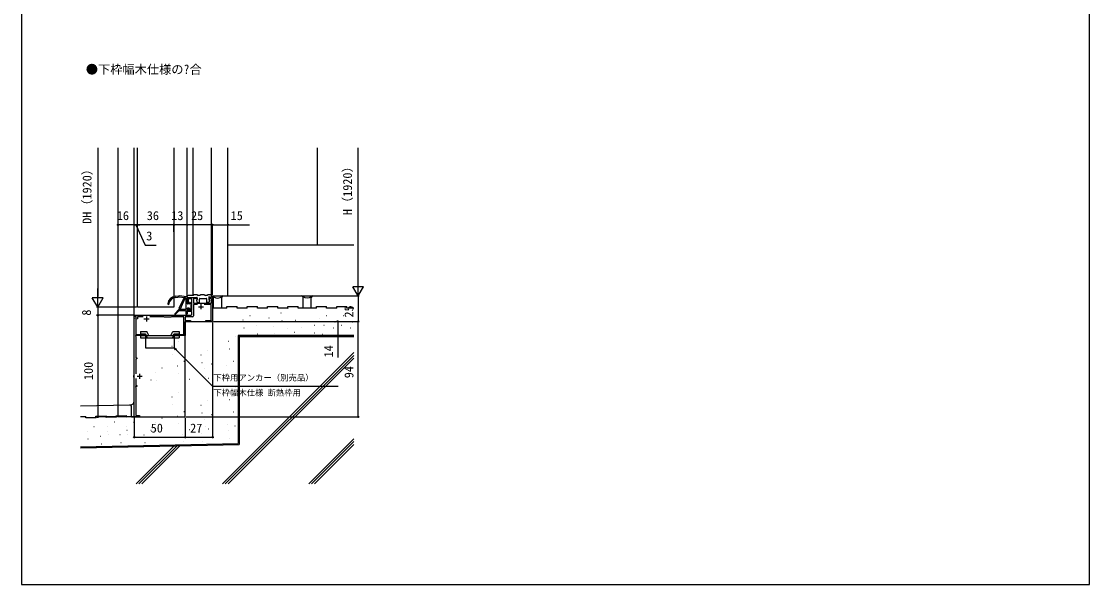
# Model space of a CAD drawing. Units: millimetres, scale not verified. Extents: x -525 to 525, y -783 to 779.
# Drawn here: x -525 to 525, y -783 to -229 of the extents above; entities that cross this region are included whole.
import ezdxf
from ezdxf.enums import TextEntityAlignment as Align

# ---------------------------------------------------------------- set-up
doc = ezdxf.new("R2010")
doc.units = ezdxf.units.MM
doc.header["$LTSCALE"] = 4
for name, color, linetype in [('0-1_USER1', 3, 'Continuous'), ('0-2_YKK_11', 7, 'Continuous'), ('0-3_YKK_12', 2, 'Continuous'), ('0-4_YKK_13', 4, 'Continuous'), ('0-6_YKK_D', 6, 'Continuous'), ('0-7_YKK_ZWAK', 7, 'Continuous'), ('0-8_YSS_K', 3, 'Continuous'), ('0-9_YSS_KE', 3, 'Continuous')]:
    doc.layers.add(name, color=color, linetype=linetype)
doc.styles.add('ＭＳ ゴシック', font='')
doc.styles.get('ＭＳ ゴシック').set_extended_font_data('MS Gothic')

msp = doc.modelspace()

# ---------------------------------------------------------------- linework, layer by layer
at = {"layer": '0-2_YKK_11'}
for p, q in [((-351, -509.4), (-346, -509.4)), ((-348.5, -506.9), (-348.5, -511.9)), ((-404.5, -521.4), (-399.5, -521.4)), ((-402, -518.9), (-402, -523.9)), ((-408.8, -575.3), (-408.8, -580.3)), ((-411.3, -577.8), (-406.3, -577.8))]:
    msp.add_line(p, q, dxfattribs=at)
for points in [[(-357.3, -516.8), (-357.3, -514.1), (-362, -514.1), (-362, -511.3), (-360.624, -511.3), (-360.464, -511.688), (-361.1, -512.324), (-361.1, -513.1), (-357.3, -513.1), (-357.3, -501.7), (-361.1, -501.7), (-361.1, -505.276), (-360.464, -505.912), (-360.624, -506.3), (-362, -506.3), (-362, -500.3), (-352.699, -500.3), (-352.315, -501.734), (-353.185, -501.966), (-353.363, -501.3), (-355.9, -501.3), (-355.9, -505.8), (-338.2, -505.8), (-338.2, -501.3), (-339.237, -501.3), (-339.415, -501.966), (-340.285, -501.734), (-339.901, -500.3), (-338, -500.3), (-338, -498.8), (-337, -498.8), (-337, -523.8), (-343.7, -523.8), (-343.7, -522.8), (-338.5, -522.8), (-338.5, -507.2), (-345.214, -507.2)], [(-351.786, -507.2), (-355.9, -507.2), (-355.9, -518.2)], [(-412.6, -580.024), (-412.6, -586.8), (-411.6, -586.8), (-411.6, -587.8), (-412.727, -587.8), (-412.923, -588.14), (-412.6, -588.7), (-412.6, -616.4), (-409, -616.4), (-409, -617.8), (-414, -617.8), (-414, -579.16), (-414.15, -578.9), (-414.3, -578.64), (-414.3, -576.96), (-414.15, -576.7), (-414, -576.44), (-414, -520.8), (-412.3, -520.181), (-412.3, -519), (-414, -519), (-414, -517.8), (-358.3, -517.8)], [(-405.286, -519.2), (-410.9, -519.2), (-410.9, -521.162), (-412.6, -521.78), (-412.6, -536.8), (-404.5, -536.8), (-404.5, -536.15), (-403.453, -536.15), (-402.5, -536.7), (-402.5, -537.8), (-412.727, -537.8), (-412.923, -538.14), (-412.6, -538.7), (-412.6, -559.8), (-411.6, -559.8), (-411.6, -560.8), (-412.6, -560.8), (-412.6, -575.576)], [(-356.9, -519.2), (-364, -519.2), (-364, -522.8), (-358.7, -522.8), (-358.7, -523.8), (-364, -523.8), (-364, -537.8), (-375.5, -537.8), (-375.5, -536.7), (-374.547, -536.15), (-373.5, -536.15), (-373.5, -536.8), (-365.4, -536.8), (-365.4, -519.2), (-377.557, -519.2), (-378.25, -519.6), (-384.25, -519.6), (-384.943, -519.2), (-398.714, -519.2)]]:
    msp.add_lwpolyline(points, dxfattribs=at)
for centre in [(-358.3, -516.8), (-356.9, -518.2)]:
    msp.add_arc(centre, 1, 270.00001, 359.99999, dxfattribs=at)
at = {"layer": '0-3_YKK_12'}
for p, q in [((-429.998, -617.794), (-429.999, -353.225)), ((-414, -617.798), (-414, -353.225)), ((-362, -500.657), (-362, -353.225)), ((-356, -498.199), (-356, -353.225)), ((-338, -498.797), (-338, -353.225)), ((-322, -498.797), (-322, -353.225)), ((-338, -498.797), (-322, -498.797)), ((-337, -498.797), (-337, -523.8)), ((-364, -523.8), (-337, -523.8)), ((-364, -617.797), (-364, -523.8)), ((-414, -617.794), (-429.998, -617.794)), ((-414, -617.798), (-364, -617.797))]:
    msp.add_line(p, q, dxfattribs=at)
at = {"layer": '0-4_YKK_13'}
for p, q in [((-373.752, -499.138), (-370.091, -498.804)), ((-373.643, -500.333), (-371.239, -500.114)), ((-362.262, -499.767), (-369.875, -498.807)), ((-365.022, -500.628), (-369.803, -500.026)), ((-369.791, -510.954), (-365.42, -501.208)), ((-368.696, -511.445), (-364.325, -501.699)), ((-365.022, -500.873), (-365.022, -500.628)), ((-363.762, -500.787), (-364.722, -500.666)), ((-364.722, -500.873), (-364.722, -500.666)), ((-363.5, -501.085), (-363.5, -511.7)), ((-362, -500.3), (-362, -499.3)), ((-362, -500.064), (-362, -501.25)), ((-362, -500.3), (-352.5, -500.3)), ((-361.7, -501.25), (-362, -501.25)), ((-362, -501.55), (-362, -506.4)), ((-361.7, -501.55), (-362, -501.55)), ((-361.7, -501.25), (-361.7, -501.55)), ((-356.3, -498.3), (-361, -498.3)), ((-352, -497.8), (-355.8, -497.8)), ((-352.787, -502.889), (-352.066, -505.189)), ((-352.641, -502.535), (-352.2, -502.3)), ((-352.2, -500.6), (-352.2, -502.3)), ((-349.5, -498.3), (-351.5, -498.3)), ((-350, -505.1), (-350, -501.8)), ((-349.5, -501.3), (-343.3, -501.3)), ((-345, -497.8), (-349, -497.8)), ((-342.5, -498.3), (-344.5, -498.3)), ((-342.8, -505.1), (-342.8, -501.8)), ((-338, -497.8), (-342, -497.8)), ((-340.014, -502.889), (-340.734, -505.189)), ((-340.6, -499.8), (-340.6, -502.3)), ((-338.619, -500.285), (-340.6, -499.8)), ((-340.159, -502.535), (-340.6, -502.3)), ((-338, -499.8), (-338, -497.8)), ((-370.557, -512.318), (-374.193, -516.227)), ((-370.086, -513.481), (-373.627, -516.792)), ((-363.771, -513.4), (-369.882, -513.4)), ((-369.393, -512), (-369.824, -512)), ((-369.45, -512), (-369.824, -512)), ((-369.393, -512), (-369.393, -511.781)), ((-369.093, -512), (-369.093, -511.781)), ((-363.8, -512), (-369.093, -512)), ((-363.472, -513.669), (-363.197, -516.361)), ((-362, -511.2), (-362, -512.9)), ((-362, -513.5), (-362, -516.3)), ((-360, -506.7), (-361.7, -506.7)), ((-360, -510.9), (-361.7, -510.9)), ((-359.7, -505.5), (-359.7, -506.4)), ((-359.7, -511.2), (-359.7, -512.1)), ((-358.288, -506.187), (-359.188, -505.287)), ((-358.288, -511.412), (-359.188, -512.312)), ((-358.2, -511.2), (-358.2, -506.4)), ((-351.78, -505.4), (-350.3, -505.4)), ((-341.021, -505.4), (-342.5, -505.4)), ((-407.953, -533.85), (-407.953, -536.15)), ((-407.953, -533.85), (-401.671, -533.85)), ((-399.853, -537.75), (-401.671, -533.85)), ((-378.047, -537.75), (-376.229, -533.85)), ((-376.229, -533.85), (-370.05, -533.85)), ((-370.05, -533.85), (-370.05, -536.15)), ((-407.953, -536.15), (-403.137, -536.15)), ((-407.95, -537.75), (-407.95, -540.05)), ((-407.95, -537.75), (-370.05, -537.75)), ((-407.95, -540.05), (-402.95, -540.05)), ((-403.137, -536.15), (-402.39, -537.75)), ((-402.95, -537.75), (-402.95, -549.75)), ((-402.39, -537.75), (-401.318, -540.05)), ((-375.51, -537.75), (-376.582, -540.05)), ((-374.764, -536.15), (-375.51, -537.75)), ((-374.95, -537.75), (-374.95, -549.75)), ((-374.764, -536.15), (-370.05, -536.15)), ((-370.05, -537.75), (-370.05, -540.05)), ((-402.95, -549.75), (-374.95, -549.75))]:
    msp.add_line(p, q, dxfattribs=at)
for points in [[(-374.998, -353.225), (-374.998, -509.8), (-410.998, -509.8), (-410.998, -353.225)], [(-402.95, -540.05), (-374.95, -540.05), (-370.05, -540.05)]]:
    msp.add_lwpolyline(points, dxfattribs=at)
for centre, radius, start, end in [((-373.025, -507.105), 8, 95.21591, 175.2713), ((-372.468, -508.246), 8, 98.45184, 163.37601), ((-371.266, -499.815), 0.3, 275.21591, 343.1916), ((-370.5, -500.046), 0.5, 23.40334, 163.1916), ((-370, -499.8), 1, 82.81924, 95.21591), ((-369.766, -499.728), 0.3, 203.40334, 262.81924), ((-364.872, -501.454), 0.6, 104.47751, 155.84269), ((-364.872, -501.454), 0.6, 335.84269, 75.52249), ((-363.8, -501.085), 0.3, 0, 82.81924), ((-362.3, -500.064), 0.3, 0, 82.81924), ((-361, -499.3), 1, 90, 180), ((-356.3, -497.8), 0.5, 270, 0), ((-352.5, -502.8), 0.3, 118.07249, 197.39159), ((-352.5, -500.6), 0.3, 0, 90), ((-351.5, -497.8), 0.5, 180, 270), ((-349.5, -501.8), 0.5, 90, 180), ((-349.5, -497.8), 0.5, 270, 0), ((-344.5, -497.8), 0.5, 180, 270), ((-343.3, -501.8), 0.5, 0, 90), ((-342.5, -497.8), 0.5, 270, 0), ((-340.3, -502.8), 0.3, 342.60841, 61.92751), ((-338.5, -499.8), 0.5, 256.22585, 0), ((-380.4, -506.495), 0.6, 175.2713, 63.59457), ((-380.4, -506.495), 0.6, 175.2713, 63.59457), ((-369.824, -513), 1, 90, 137.06734), ((-369.882, -513.7), 0.3, 90, 133.08541), ((-369.243, -511.2), 0.6, 155.84269, 255.52249), ((-369.243, -511.2), 0.6, 284.47751, 335.84269), ((-363.8, -511.7), 0.3, 270, 0), ((-363.771, -513.7), 0.3, 5.84484, 90), ((-361.7, -506.4), 0.3, 180, 270), ((-361.7, -511.2), 0.3, 90, 180), ((-362, -513.2), 0.3, 270, 90), ((-360, -506.4), 0.3, 270, 0), ((-360, -511.2), 0.3, 0, 90), ((-359.4, -505.5), 0.3, 45, 180), ((-359.4, -512.1), 0.3, 180, 315), ((-358.5, -506.4), 0.3, 0, 45), ((-358.5, -511.2), 0.3, 315, 0), ((-351.78, -505.1), 0.3, 197.39159, 270), ((-350.3, -505.1), 0.3, 270, 0), ((-342.5, -505.1), 0.3, 180, 270), ((-341.021, -505.1), 0.3, 270, 342.60841), ((-373.9, -516.5), 0.4, 137.06734, 313.08541), ((-362.6, -516.3), 0.6, 185.84484, 0)]:
    msp.add_arc(centre, radius, start, end, dxfattribs=at)
at = {"layer": '0-6_YKK_D'}
for p, q in [((-449.999, -353.225), (-449.999, -499.3)), ((-193.997, -488.297), (-193.997, -353.225)), ((-413.999, -428.8), (-416.549, -428.8)), ((-413.999, -435.8), (-413.999, -427.8)), ((-410.997, -428.8), (-413.999, -428.8)), ((-410.997, -435.8), (-410.997, -427.8)), ((-410.997, -435.8), (-410.997, -427.8)), ((-374.997, -428.8), (-410.997, -428.8)), ((-410.997, -428.8), (-408.447, -428.8)), ((-374.997, -435.8), (-374.997, -427.8)), ((-374.997, -435.8), (-374.997, -427.8)), ((-361.999, -428.8), (-374.997, -428.8)), ((-361.999, -435.8), (-361.999, -427.8)), ((-361.999, -435.8), (-361.999, -427.8)), ((-336.999, -428.8), (-361.999, -428.8)), ((-336.999, -497.797), (-336.999, -427.8)), ((-336.999, -497.797), (-336.999, -427.8)), ((-193.997, -498.797), (-193.997, -480.611)), ((-449.999, -509.8), (-449.999, -491.613)), ((-193.997, -498.797), (-199.247, -489.704)), ((-188.747, -489.704), (-199.247, -489.704)), ((-193.997, -498.797), (-188.747, -489.704)), ((-449.999, -509.8), (-455.249, -500.706)), ((-444.749, -500.706), (-455.249, -500.706)), ((-449.999, -509.8), (-444.749, -500.706)), ((-319, -498.797), (-192.997, -498.797)), ((-319, -498.797), (-192.997, -498.797)), ((-193.997, -498.797), (-193.997, -523.797)), ((-411.998, -509.8), (-450.999, -509.8)), ((-411.998, -509.8), (-450.999, -509.8)), ((-449.999, -509.8), (-449.999, -517.8)), ((-414.7, -517.8), (-450.999, -517.8)), ((-414.7, -517.8), (-450.999, -517.8)), ((-449.999, -517.8), (-449.999, -617.8)), ((-337, -524.8), (-337, -638.797)), ((-336, -523.797), (-192.997, -523.797)), ((-336, -523.797), (-192.997, -523.797)), ((-336, -523.797), (-212.997, -523.797)), ((-193.997, -617.8), (-193.997, -523.797)), ((-430.617, -617.8), (-450.999, -617.8)), ((-414, -618.5), (-414, -638.797)), ((-363.999, -618.797), (-363.999, -638.797)), ((-363.999, -618.797), (-363.999, -638.797)), ((-363, -617.8), (-192.997, -617.8)), ((-414, -637.797), (-363.999, -637.797)), ((-363.999, -637.797), (-337, -637.797))]:
    msp.add_line(p, q, dxfattribs=at)
for points in [[(-410.997, -428.8), (-413.999, -428.8), (-429.999, -428.8)], [(-412.498, -428.8), (-403.363, -448.8), (-392.409, -448.8)], [(-336.999, -428.8), (-322, -428.8), (-300.723, -428.8)], [(-213.997, -523.797), (-213.997, -537.8), (-213.997, -559.418)], [(-373.63, -552.036), (-374.95, -549.75), (-372.664, -551.07)], [(-374.95, -549.75), (-373.147, -551.553), (-337.29, -587.41), (-213.587, -587.41)]]:
    msp.add_lwpolyline(points, dxfattribs=at)
for centre in [(-429.999, -428.8), (-413.999, -428.8), (-413.999, -428.8), (-410.997, -428.8), (-410.997, -428.8), (-374.997, -428.8), (-374.997, -428.8), (-361.999, -428.8), (-361.999, -428.8), (-336.999, -428.8), (-336.999, -428.8), (-322, -428.8), (-449.999, -517.8), (-449.999, -517.8), (-213.997, -523.797), (-193.997, -523.797), (-193.997, -523.797), (-213.997, -537.8), (-449.999, -617.8), (-193.997, -617.8), (-414, -637.797), (-363.999, -637.797), (-363.999, -637.797), (-337, -637.797)]:
    msp.add_circle(centre, 0.637, dxfattribs=at)
at = {"layer": '0-7_YKK_ZWAK'}
msp.add_line((-525, 747.2), (-525, -782.8), dxfattribs=at)
msp.add_lwpolyline([(-525, -782.8), (525, -782.8), (525, 747.2)], dxfattribs=at)
at = {"layer": '0-8_YSS_K'}
for p, q in [((-233.997, -448.8), (-233.997, -353.225)), ((-198.248, -448.8), (-322, -448.8)), ((-336.002, -510.8), (-336.002, -499.637)), ((-323.005, -510.8), (-336.002, -510.8)), ((-323.005, -509.3), (-313.005, -509.3)), ((-323.005, -510.8), (-323.005, -509.3)), ((-303.005, -509.3), (-293.005, -509.3)), ((-303.005, -510.8), (-303.005, -509.3)), ((-293.005, -510.8), (-293.005, -509.3)), ((-283.005, -510.8), (-293.005, -510.8)), ((-283.005, -509.3), (-273.005, -509.3)), ((-283.005, -510.8), (-283.005, -509.3)), ((-273.005, -510.8), (-273.005, -509.3)), ((-263.005, -510.8), (-273.005, -510.8)), ((-263.073, -510.734), (-262.873, -510.734)), ((-253.005, -510.8), (-253.005, -509.3)), ((-235.005, -510.8), (-253.005, -510.8)), ((-235.005, -509.3), (-225.005, -509.3)), ((-235.005, -510.8), (-235.005, -509.3)), ((-235.005, -509.3), (-225.005, -509.3)), ((-225.005, -510.8), (-225.005, -509.3)), ((-215.005, -509.3), (-205.005, -509.3)), ((-215.005, -510.8), (-215.005, -509.3)), ((-307.171, -522.454), (-306.971, -522.454)), ((-300.438, -517.921), (-300.238, -517.921)), ((-287.311, -523.802), (-287.111, -523.802)), ((-281.667, -520.244), (-281.467, -520.244)), ((-270.815, -523.968), (-270.615, -523.968)), ((-269.806, -515.268), (-269.606, -515.268)), ((-268.86, -522.904), (-268.66, -522.904)), ((-255.863, -522.651), (-255.663, -522.651)), ((-244.183, -523.971), (-243.983, -523.971)), ((-232.018, -520.92), (-231.818, -520.92)), ((-225.402, -518.112), (-225.202, -518.112)), ((-216.894, -524.169), (-216.694, -524.169)), ((-208.39, -518.112), (-208.19, -518.112)), ((-199.881, -524.169), (-199.681, -524.169)), ((-306.226, -530.091), (-306.026, -530.091)), ((-294.044, -528.336), (-293.844, -528.336)), ((-277.548, -528.501), (-277.348, -528.501)), ((-263.479, -530.458), (-263.279, -530.458)), ((-256.752, -534.567), (-256.552, -534.567)), ((-249.787, -529.458), (-249.587, -529.458)), ((-236.825, -534.997), (-236.625, -534.997)), ((-236.823, -527.635), (-236.623, -527.635)), ((-227.6, -527.436), (-227.4, -527.436)), ((-218.46, -530.2), (-218.26, -530.2)), ((-210.587, -527.436), (-210.387, -527.436)), ((-201.447, -530.2), (-201.247, -530.2)), ((-370.379, -543.805), (-370.179, -543.805)), ((-321.678, -543.279), (-321.478, -543.279)), ((-314.944, -538.746), (-314.744, -538.746)), ((-311.002, -538.8), (-198.248, -538.8)), ((-311.002, -538.8), (-311.002, -644.817)), ((-293.098, -535.973), (-292.898, -535.973)), ((-276.603, -536.138), (-276.403, -536.138)), ((-229.025, -536.3), (-228.825, -536.3)), ((-377.112, -548.338), (-376.912, -548.338)), ((-376.167, -555.975), (-375.967, -555.975)), ((-341.832, -552.035), (-341.632, -552.035)), ((-198.248, -554.413), (-327.376, -683.541)), ((-320.732, -550.916), (-320.532, -550.916)), ((-365.16, -562.9), (-364.96, -562.9)), ((-348.565, -556.569), (-348.365, -556.569)), ((-347.619, -564.206), (-347.419, -564.206)), ((-338.387, -565.705), (-338.187, -565.705)), ((-198.248, -557.242), (-324.547, -683.541)), ((-198.248, -560.07), (-321.719, -683.541)), ((-316.364, -563.096), (-316.164, -563.096)), ((-393.604, -574.007), (-393.404, -574.007)), ((-386.87, -569.474), (-386.67, -569.474)), ((-371.893, -567.434), (-371.693, -567.434)), ((-370.948, -575.071), (-370.748, -575.071)), ((-345.121, -570.238), (-344.92, -570.238)), ((-323.097, -567.629), (-322.897, -567.629)), ((-322.151, -575.266), (-321.951, -575.266)), ((-315.111, -576.974), (-314.911, -576.974)), ((-397.754, -581.274), (-397.554, -581.274)), ((-392.658, -581.644), (-392.458, -581.644)), ((-359.941, -580.639), (-359.741, -580.639)), ((-344.175, -577.875), (-343.975, -577.875)), ((-341.31, -579.791), (-341.11, -579.791)), ((-321.844, -581.507), (-321.644, -581.507)), ((-377.112, -597.977), (-376.912, -597.977)), ((-370.379, -593.443), (-370.179, -593.443)), ((-321.678, -592.918), (-321.478, -592.918)), ((-314.944, -588.384), (-314.744, -588.384)), ((-376.167, -605.613), (-375.967, -605.613)), ((-348.565, -606.207), (-348.365, -606.207)), ((-341.832, -601.674), (-341.632, -601.674)), ((-320.732, -600.554), (-320.532, -600.554)), ((-467.002, -617.403), (-461.658, -617.291)), ((-461.626, -618.79), (-461.658, -617.291)), ((-451.628, -618.581), (-461.626, -618.79)), ((-451.66, -617.081), (-441.662, -616.872)), ((-451.628, -618.581), (-451.66, -617.081)), ((-441.631, -618.372), (-441.662, -616.872)), ((-431.633, -618.162), (-441.631, -618.372)), ((-421.635, -617.953), (-421.666, -616.453)), ((-416.636, -617.848), (-421.635, -617.953)), ((-416.636, -617.869), (-413.761, -617.794)), ((-386.87, -619.112), (-386.67, -619.112)), ((-371.893, -617.072), (-371.693, -617.072)), ((-365.16, -612.538), (-364.96, -612.538)), ((-347.619, -613.844), (-347.419, -613.844)), ((-338.387, -615.343), (-338.187, -615.343)), ((-323.097, -617.268), (-322.897, -617.268)), ((-316.364, -612.734), (-316.164, -612.734)), ((-453.738, -627.27), (-453.538, -627.27)), ((-440.118, -627.108), (-439.918, -627.108)), ((-433.384, -622.574), (-433.184, -622.574)), ((-421.396, -627.411), (-421.196, -627.411)), ((-414.663, -622.877), (-414.463, -622.877)), ((-393.604, -623.646), (-393.404, -623.646)), ((-370.948, -624.709), (-370.748, -624.709)), ((-345.121, -619.876), (-344.92, -619.876)), ((-344.175, -627.513), (-343.975, -627.513)), ((-341.31, -629.429), (-341.11, -629.429)), ((-322.151, -624.905), (-321.951, -624.905)), ((-315.111, -626.612), (-314.911, -626.612)), ((-460.471, -631.803), (-460.271, -631.803)), ((-459.526, -639.44), (-459.326, -639.44)), ((-447.528, -636.708), (-447.328, -636.708)), ((-440.795, -632.174), (-440.595, -632.174)), ((-439.172, -634.745), (-438.972, -634.745)), ((-428.077, -635.237), (-427.877, -635.237)), ((-421.343, -630.703), (-421.143, -630.703)), ((-420.451, -635.048), (-420.251, -635.048)), ((-404.487, -635.445), (-404.287, -635.445)), ((-397.754, -630.912), (-397.554, -630.912)), ((-392.658, -631.282), (-392.458, -631.282)), ((-366.674, -634.81), (-366.474, -634.81)), ((-359.941, -630.277), (-359.741, -630.277)), ((-348.043, -633.963), (-347.843, -633.963)), ((-321.844, -631.146), (-321.644, -631.146)), ((-320.899, -638.782), (-320.699, -638.782)), ((-198.248, -639.266), (-242.523, -683.541)), ((-467.002, -648.085), (-311.002, -644.817)), ((-446.583, -644.344), (-446.383, -644.344)), ((-427.131, -642.873), (-426.931, -642.873)), ((-374.841, -646.154), (-412.228, -683.541)), ((-371.952, -646.094), (-409.4, -683.541)), ((-369.064, -646.033), (-406.572, -683.541)), ((-403.542, -643.082), (-403.342, -643.082)), ((-365.729, -642.447), (-365.529, -642.447)), ((-347.098, -641.6), (-346.898, -641.6)), ((-198.248, -642.094), (-239.694, -683.541)), ((-198.248, -644.923), (-236.866, -683.541))]:
    msp.add_line(p, q, dxfattribs=at)
for points in [[(-303.005, -510.8), (-313.005, -510.8), (-313.005, -509.3)], [(-263.005, -510.8), (-263.005, -509.3), (-253.005, -509.3)], [(-215.005, -510.8), (-225.005, -510.8), (-225.005, -509.3)], [(-198.248, -510.8), (-205.005, -510.8), (-205.005, -509.3)], [(-431.633, -618.162), (-431.664, -616.662), (-421.666, -616.453)]]:
    msp.add_lwpolyline(points, dxfattribs=at)
for centre, radius, start, end in [((-332.035, -493.582), 7.24, 236.76628, 307.0865), ((-243.952, -493.173), 7.582, 234.65287, 305.34713), ((-417.991, -601.894), 4, 271.2, 356.2)]:
    msp.add_arc(centre, radius, start, end, dxfattribs=at)
at = {"layer": '0-9_YSS_KE'}
for p, q in [((-328.002, -510.8), (-328.002, -500.3)), ((-326.502, -498.8), (-249.505, -498.8)), ((-248.005, -510.8), (-248.005, -500.3)), ((-240.005, -510.8), (-240.005, -500.3)), ((-238.505, -498.8), (-198.248, -498.8)), ((-198.248, -537.8), (-312.002, -537.8)), ((-312.002, -537.8), (-312.002, -643.838)), ((-467.002, -606.9), (-418.387, -605.882)), ((-416.636, -617.848), (-416.856, -607.35)), ((-467.002, -647.084), (-312.002, -643.838))]:
    msp.add_line(p, q, dxfattribs=at)
for centre, start, end in [((-326.502, -500.3), 90, 180), ((-249.505, -500.3), 0, 90), ((-238.505, -500.3), 90, 180), ((-418.356, -607.382), 1.2, 91.2)]:
    msp.add_arc(centre, 1.5, start, end, dxfattribs=at)

# ---------------------------------------------------------------- texts
at = {"layer": '0-1_USER1', "style": 'ＭＳ ゴシック'}
msp.add_text('●下枠幅木仕様の?合', height=8.798, dxfattribs=at).set_placement((-461.636, -282.959), align=Align.BOTTOM_LEFT)
at = {"layer": '0-6_YKK_D', "style": 'ＭＳ ゴシック'}
for s, p in [('DH（1920）', (-453.43, -427.914)), ('H（1920）', (-197.429, -419.292)), ('8', (-453.999, -518.163)), ('25', (-195.997, -520.025)), ('14', (-215.997, -559.259)), ('100', (-451.999, -581.505)), ('94', (-195.997, -579.731))]:
    msp.add_text(s, height=8.798, rotation=90, dxfattribs=at).set_placement(p, align=Align.BOTTOM_LEFT)
for s, height, p in [('16', 8.798, (-431.17, -426.8)), ('36', 8.798, (-401.69, -426.8)), ('13', 8.798, (-377.703, -426.8)), ('25', 8.798, (-358.226, -426.8)), ('15', 8.798, (-319.291, -426.8)), ('3', 8.798, (-402.249, -446.8)), ('下枠用アンカー（別売品）', 5.865, (-336.329, -583.93)), ('下枠幅木仕様 断熱枠用', 5.865, (-336.329, -598.764)), ('50', 8.798, (-397.863, -635.797)), ('27', 8.798, (-359.125, -635.797))]:
    msp.add_text(s, height=height, dxfattribs=at).set_placement(p, align=Align.BOTTOM_LEFT)

doc.saveas('drawing.dxf')
